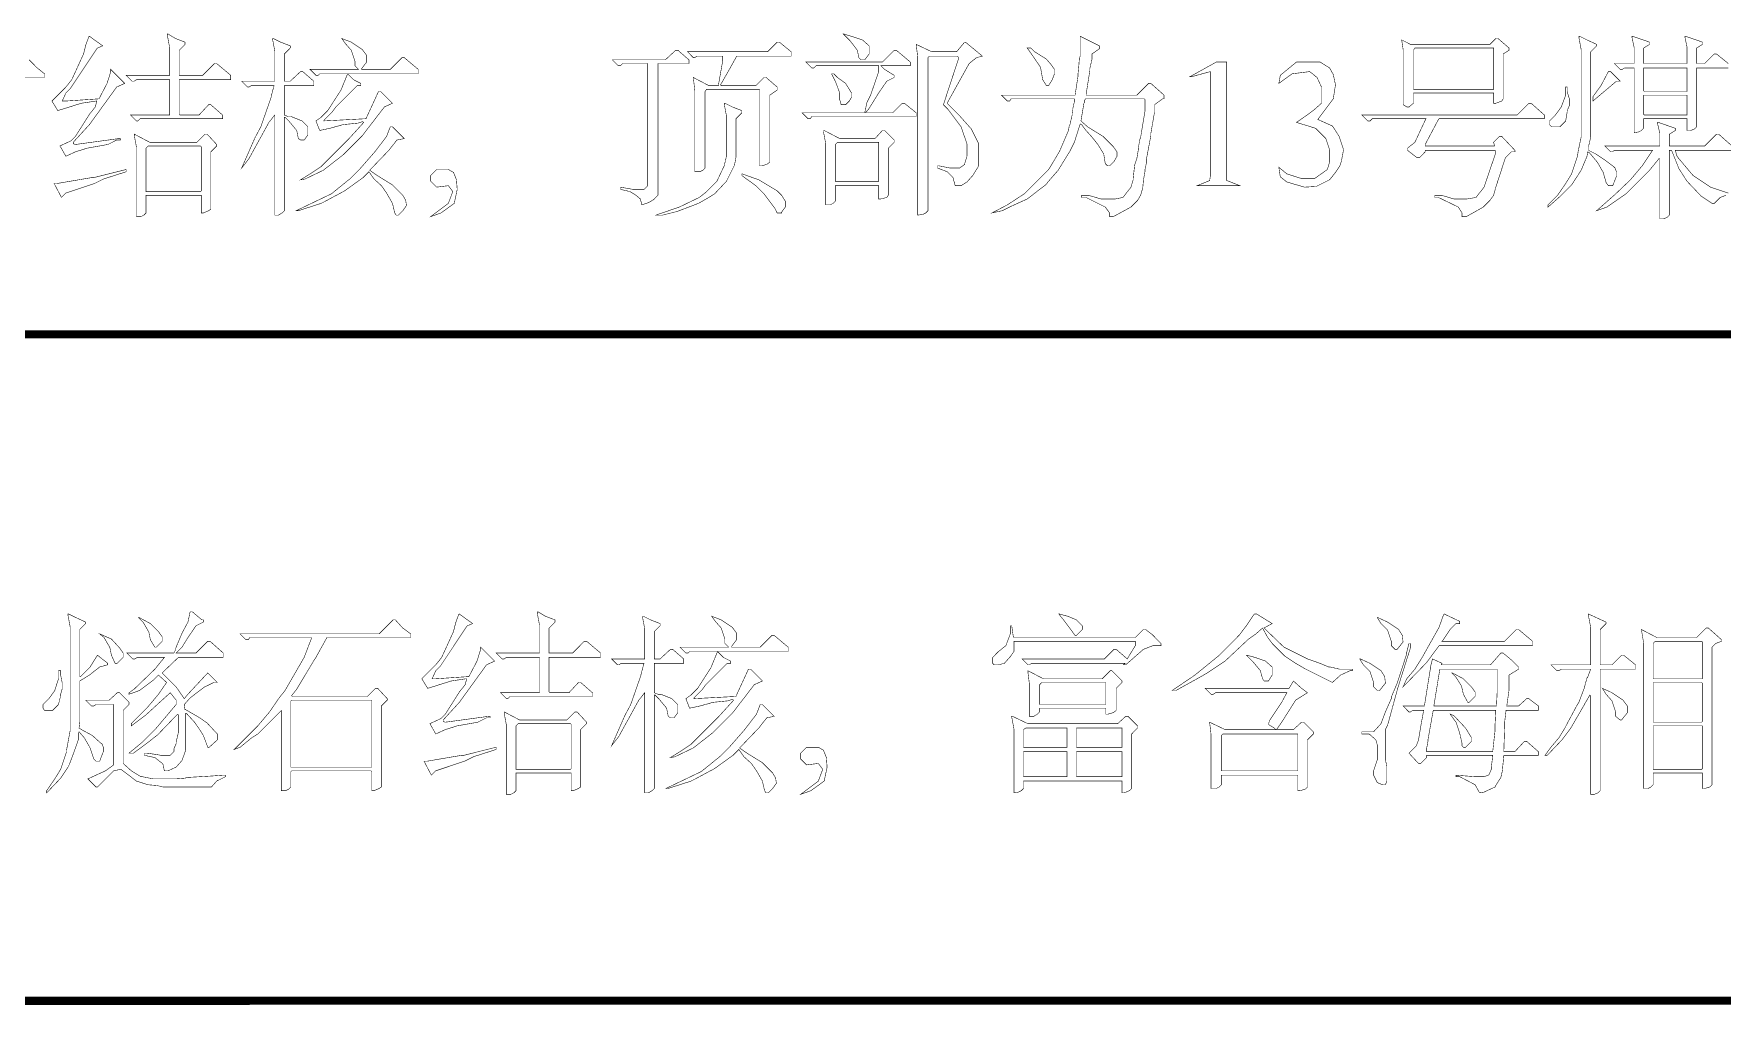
# Model space of a CAD drawing. Extents: x 94 to 452, y -72 to 1042.
# Drawn here: x 283.1 to 314.61, y 164.21 to 182.32 of the extents above; entities that cross this region are included whole.
import ezdxf

# ---------------------------------------------------------------- set-up
doc = ezdxf.new("R2010")
doc.units = 0
doc.header["$MEASUREMENT"] = 0
doc.layers.add('TREE_LAYER', color=7, linetype='Continuous')

msp = doc.modelspace()

# ---------------------------------------------------------------- linework, layer by layer
at = {"layer": 'TREE_LAYER'}
for points, const_width, elevation in [([(284.13875, 182.277569), (284.125025, 182.263843), (284.070123, 182.112863), (284.028946, 181.948157), (283.809338, 181.467765), (283.699534, 181.33051), (283.43875, 181.069726), (283.548554, 180.891294), (283.98777, 181.028549), (284.262279, 181.069726), (284.276005, 181.069726), (284.248554, 180.959922), (284.13875, 180.822667), (283.877966, 180.410902), (283.795613, 180.328549), (283.58973, 180.232471), (283.699534, 180.040314), (283.877966, 180.122667), (284.097574, 180.191294), (284.481887, 180.259922), (284.646593, 180.342275), (284.715221, 180.342275), (284.715221, 180.369726), (284.68777, 180.369726), (283.877966, 180.259922), (283.836789, 180.273647), (283.836789, 180.301098), (284.13875, 180.63051), (284.646593, 181.33051), (284.797574, 181.399137), (284.536789, 181.659922), (284.536789, 181.618745), (284.468162, 181.399137), (284.317181, 181.110902), (283.699534, 181.069726), (283.630907, 181.069726), (283.699534, 181.220706), (283.781887, 181.303059), (284.276005, 182.044235), (284.28973, 182.057961), (284.385809, 182.099137), (284.13875, 182.277569), (284.13875, 182.277569)], 0.01, 69), ([(285.607378, 182.318745), (285.593652, 182.318745), (285.593652, 182.291294), (285.634828, 182.071686), (285.634828, 181.550118), (285.634828, 181.550118), (284.825025, 181.550118), (284.934828, 181.440314), (284.976005, 181.440314), (285.017181, 181.467765), (285.634828, 181.467765), (285.634828, 181.467765), (285.634828, 180.822667), (285.634828, 180.808941), (284.907378, 180.808941), (285.017181, 180.699137), (285.044632, 180.699137), (285.085809, 180.740314), (286.623064, 180.740314), (286.623064, 180.808941), (286.403456, 181.001098), (286.362279, 181.001098), (286.183848, 180.808941), (285.826985, 180.808941), (285.81326, 180.822667), (285.81326, 181.467765), (285.826985, 181.467765), (286.774044, 181.467765), (286.774044, 181.550118), (286.51326, 181.769726), (286.472083, 181.769726), (286.252476, 181.550118), (285.826985, 181.550118), (285.81326, 181.550118), (285.81326, 182.016785), (285.923064, 182.126588), (285.923064, 182.167765), (285.744632, 182.236392), (285.607378, 182.318745), (285.607378, 182.318745)], 0.01, 69), ([(287.570123, 182.236392), (287.556397, 182.236392), (287.556397, 182.222667), (287.597574, 182.003059), (287.597574, 181.440314), (287.597574, 181.440314), (286.979927, 181.440314), (287.08973, 181.33051), (287.117181, 181.33051), (287.158358, 181.357961), (287.583848, 181.357961), (287.583848, 181.357961), (287.528946, 181.152079), (287.528946, 181.138353), (287.336789, 180.589334), (287.226985, 180.383451), (286.979927, 179.820706), (287.117181, 179.999137), (287.48777, 180.671686), (287.597574, 180.808941), (287.597574, 180.795216), (287.597574, 178.942275), (287.666201, 178.942275), (287.734828, 178.983451), (287.776005, 179.024628), (287.776005, 180.767765), (287.78973, 180.767765), (287.858358, 180.699137), (287.995613, 180.534432), (288.009338, 180.506981), (288.036789, 180.369726), (288.077966, 180.342275), (288.146593, 180.342275), (288.215221, 180.438353), (288.215221, 180.589334), (288.105417, 180.699137), (287.899534, 180.78149), (287.844632, 180.78149), (287.776005, 180.808941), (287.776005, 181.357961), (287.78973, 181.357961), (288.325025, 181.357961), (288.325025, 181.440314), (288.119142, 181.618745), (288.077966, 181.618745), (287.885809, 181.440314), (287.78973, 181.440314), (287.776005, 181.440314), (287.776005, 181.948157), (287.885809, 182.057961), (287.885809, 182.099137), (287.707378, 182.167765), (287.570123, 182.236392), (287.570123, 182.236392)], 0.01, 69), ([(288.846593, 182.236392), (288.846593, 182.236392), (288.915221, 182.140314), (289.025025, 182.016785), (289.093652, 181.810902), (289.093652, 181.728549), (289.162279, 181.659922), (289.162279, 181.659922), (288.256397, 181.659922), (288.366201, 181.550118), (288.407378, 181.550118), (288.434828, 181.577569), (288.942672, 181.577569), (288.956397, 181.577569), (288.832868, 181.275608), (288.585809, 180.891294), (288.462279, 180.767765), (288.366201, 180.699137), (288.434828, 180.520706), (288.626985, 180.561883), (288.874044, 180.63051), (289.148554, 180.657961), (289.230907, 180.685412), (289.258358, 180.671686), (288.983848, 180.369726), (288.462279, 179.848157), (288.256397, 179.710902), (288.077966, 179.601098), (288.160319, 179.614824), (288.503456, 179.77953), (288.874044, 180.067765), (289.230907, 180.424628), (289.642672, 180.959922), (289.793652, 181.028549), (289.574044, 181.248157), (289.532868, 181.248157), (289.299534, 180.740314), (288.517181, 180.699137), (288.517181, 180.712863), (288.668162, 180.863843), (288.736789, 180.959922), (289.134828, 181.357961), (289.203456, 181.357961), (289.203456, 181.399137), (289.066201, 181.467765), (288.956397, 181.577569), (288.956397, 181.577569), (290.274044, 181.577569), (290.274044, 181.659922), (290.01326, 181.87953), (289.972083, 181.87953), (289.752476, 181.659922), (289.217181, 181.659922), (289.217181, 181.659922), (289.217181, 181.673647), (289.31326, 181.797177), (289.31326, 181.920706), (289.230907, 182.03051), (289.025025, 182.167765), (288.846593, 182.236392), (288.846593, 182.236392)], 0.01, 69), ([(297.01326, 182.167765), (296.972083, 182.167765), (296.793652, 181.989334), (295.297574, 181.989334), (295.407378, 181.87953), (295.434828, 181.87953), (295.476005, 181.906981), (295.942672, 181.906981), (295.956397, 181.906981), (295.956397, 181.824628), (295.874044, 181.357961), (295.695613, 181.357961), (295.407378, 181.508941), (295.434828, 181.261883), (295.434828, 179.752079), (295.530907, 179.752079), (295.585809, 179.77953), (295.626985, 179.820706), (295.626985, 181.248157), (295.654436, 181.289334), (296.642672, 181.289334), (296.642672, 181.289334), (296.642672, 179.861883), (296.683848, 179.861883), (296.779927, 179.889334), (296.834828, 179.93051), (296.834828, 181.17953), (296.972083, 181.275608), (296.972083, 181.289334), (296.972083, 181.33051), (296.766201, 181.508941), (296.725025, 181.508941), (296.574044, 181.357961), (295.928946, 181.357961), (295.915221, 181.371686), (296.079927, 181.659922), (296.217181, 181.906981), (297.232868, 181.906981), (297.232868, 181.989334), (297.01326, 182.167765), (297.01326, 182.167765)], 0.01, 69), ([(298.221103, 182.318745), (298.207378, 182.318745), (298.330907, 182.195216), (298.468162, 182.016785), (298.495613, 181.87953), (298.536789, 181.838353), (298.605417, 181.838353), (298.68777, 181.948157), (298.68777, 182.099137), (298.56424, 182.208941), (298.358358, 182.277569), (298.303456, 182.291294), (298.221103, 182.318745), (298.221103, 182.318745)], 0.01, 69), ([(300.485809, 182.167765), (300.458358, 182.154039), (300.321103, 181.989334), (299.854436, 181.989334), (299.566201, 182.126588), (299.593652, 181.893255), (299.593652, 178.942275), (299.68973, 178.956), (299.744632, 178.983451), (299.785809, 179.024628), (299.785809, 181.87953), (299.81326, 181.906981), (300.334828, 181.906981), (300.362279, 181.87953), (300.074044, 181.001098), (300.156397, 180.918745), (300.403456, 180.589334), (300.51326, 180.273647), (300.51326, 180.040314), (300.472083, 179.903059), (300.472083, 179.889334), (300.376005, 179.820706), (300.197574, 179.820706), (299.991691, 179.861883), (299.96424, 179.861883), (299.96424, 179.820706), (300.142672, 179.752079), (300.252476, 179.642275), (300.293652, 179.491294), (300.403456, 179.491294), (300.51326, 179.559922), (300.623064, 179.683451), (300.732868, 179.861883), (300.732868, 180.273647), (300.595613, 180.548157), (300.376005, 180.795216), (300.142672, 181.028549), (300.554436, 181.769726), (300.691691, 181.87953), (300.801495, 181.906981), (300.485809, 182.167765), (300.485809, 182.167765)], 0.01, 69), ([(302.626985, 182.277569), (302.626985, 182.277569), (302.626985, 181.893255), (302.61326, 181.893255), (302.599534, 181.714824), (302.585809, 181.577569), (302.585809, 181.536392), (302.530907, 181.17953), (301.158358, 181.17953), (301.268162, 181.069726), (301.309338, 181.069726), (301.336789, 181.110902), (302.517181, 181.110902), (302.517181, 181.097177), (302.517181, 181.097177), (302.517181, 181.056), (302.48973, 180.932471), (302.48973, 180.90502), (302.476005, 180.836392), (302.476005, 180.808941), (302.434828, 180.63051), (302.421103, 180.603059), (302.407378, 180.520706), (302.242672, 180.136392), (302.105417, 179.903059), (302.036789, 179.793255), (301.583848, 179.340314), (301.268162, 179.134432), (300.979927, 178.983451), (301.172083, 179.024628), (301.336789, 179.106981), (301.63875, 179.244235), (301.995613, 179.518745), (302.023064, 179.559922), (302.215221, 179.77953), (302.434828, 180.136392), (302.517181, 180.301098), (302.626985, 180.644235), (302.654436, 180.63051), (302.723064, 180.534432), (302.846593, 180.397177), (302.956397, 180.259922), (303.066201, 180.08149), (303.093652, 179.903059), (303.134828, 179.861883), (303.176005, 179.861883), (303.258358, 179.944235), (303.31326, 180.040314), (303.31326, 180.122667), (303.244632, 180.218745), (303.052476, 180.410902), (302.76424, 180.589334), (302.640711, 180.699137), (302.695613, 181.028549), (302.709338, 181.042275), (302.709338, 181.083451), (302.723064, 181.110902), (303.821103, 181.110902), (303.834828, 181.097177), (303.834828, 180.877569), (303.752476, 180.383451), (303.73875, 180.356), (303.711299, 180.191294), (303.711299, 180.163843), (303.683848, 179.999137), (303.642672, 179.875608), (303.628946, 179.752079), (303.615221, 179.628549), (303.615221, 179.601098), (303.574044, 179.463843), (303.423064, 179.271686), (303.285809, 179.244235), (303.258358, 179.244235), (303.011299, 179.244235), (302.777966, 179.312863), (302.654436, 179.312863), (302.654436, 179.271686), (302.736789, 179.271686), (303.093652, 179.093255), (303.176005, 178.983451), (303.176005, 178.914824), (303.244632, 178.914824), (303.574044, 179.093255), (303.697574, 179.216785), (303.752476, 179.312863), (303.766201, 179.354039), (303.793652, 179.450118), (303.807378, 179.601098), (303.834828, 179.752079), (303.834828, 179.793255), (303.862279, 179.916785), (303.862279, 179.985412), (303.944632, 180.424628), (303.944632, 180.465804), (304.01326, 180.863843), (304.01326, 181.001098), (304.16424, 181.110902), (304.191691, 181.110902), (304.191691, 181.17953), (303.944632, 181.399137), (303.903456, 181.399137), (303.683848, 181.17953), (302.736789, 181.17953), (302.736789, 181.193255), (302.805417, 181.632471), (302.805417, 181.673647), (302.846593, 181.852079), (302.846593, 181.948157), (302.983848, 182.044235), (302.983848, 182.057961), (302.983848, 182.099137), (302.626985, 182.277569), (302.626985, 182.277569)], 0.01, 69), ([(310.423064, 182.236392), (310.381887, 182.236392), (310.272083, 182.126588), (308.78973, 182.126588), (308.625025, 182.208941), (308.652476, 182.03051), (308.652476, 181.001098), (308.721103, 180.959922), (308.762279, 180.959922), (308.844632, 181.028549), (308.844632, 181.206981), (308.844632, 181.220706), (310.340711, 181.220706), (310.340711, 181.206981), (310.340711, 181.028549), (310.381887, 181.028549), (310.491691, 181.069726), (310.519142, 181.110902), (310.519142, 181.948157), (310.628946, 182.016785), (310.628946, 182.057961), (310.423064, 182.236392), (310.423064, 182.236392)], 0.01, 69), ([(311.946593, 182.277569), (311.932868, 182.277569), (311.932868, 182.250118), (311.974044, 182.03051), (311.974044, 180.397177), (311.919142, 180.136392), (311.905417, 180.040314), (311.795613, 179.710902), (311.685809, 179.532471), (311.534828, 179.312863), (311.356397, 179.134432), (311.356397, 179.093255), (311.58973, 179.299137), (311.795613, 179.50502), (311.974044, 179.77953), (312.083848, 180.040314), (312.097574, 180.122667), (312.125025, 180.108941), (312.276005, 179.93051), (312.385809, 179.738353), (312.440711, 179.546196), (312.481887, 179.491294), (312.56424, 179.491294), (312.632868, 179.669726), (312.632868, 179.752079), (312.605417, 179.820706), (312.577966, 179.848157), (312.41326, 179.971686), (312.248554, 180.08149), (312.111299, 180.150118), (312.111299, 180.218745), (312.152476, 180.397177), (312.152476, 181.989334), (312.262279, 182.099137), (312.262279, 182.126588), (312.083848, 182.208941), (311.946593, 182.277569), (311.946593, 182.277569)], 0.01, 69), ([(312.934828, 182.277569), (312.921103, 182.277569), (312.921103, 182.263843), (312.962279, 182.071686), (312.962279, 181.769726), (312.962279, 181.769726), (312.591691, 181.769726), (312.701495, 181.659922), (312.742672, 181.659922), (312.783848, 181.687373), (312.962279, 181.687373), (312.962279, 181.687373), (312.962279, 180.47953), (313.044632, 180.493255), (313.099534, 180.520706), (313.140711, 180.561883), (313.140711, 180.740314), (313.154436, 180.740314), (313.950515, 180.740314), (313.950515, 180.740314), (313.950515, 180.520706), (314.019142, 180.520706), (314.08777, 180.548157), (314.128946, 180.589334), (314.128946, 181.687373), (314.142672, 181.687373), (314.719142, 181.687373)], 0.01, 69), ([(314.719142, 181.769726), (314.499534, 181.948157), (314.458358, 181.948157), (314.279927, 181.769726), (314.142672, 181.769726), (314.128946, 181.769726), (314.128946, 182.057961), (314.23875, 182.126588), (314.23875, 182.167765), (313.923064, 182.277569), (313.909338, 182.277569), (313.909338, 182.263843), (313.950515, 182.071686), (313.950515, 181.769726), (313.950515, 181.769726), (313.154436, 181.769726), (313.140711, 181.769726), (313.140711, 182.057961), (313.250515, 182.126588), (313.250515, 182.167765), (312.934828, 182.277569), (312.934828, 182.277569)], 0.01, 69), ([(281.874044, 181.508941), (283.301495, 181.508941), (283.301495, 181.577569), (283.16424, 181.687373), (283.01326, 181.838353)], 0.01, 69), ([(295.119142, 182.016785), (295.077966, 182.016785), (294.885809, 181.838353), (293.897574, 181.838353), (294.007378, 181.728549), (294.048554, 181.728549), (294.08973, 181.769726), (294.556397, 181.769726), (294.556397, 181.756), (294.556397, 179.491294), (294.48777, 179.422667), (294.281887, 179.422667), (294.048554, 179.463843), (294.048554, 179.422667), (294.226985, 179.38149), (294.336789, 179.312863), (294.419142, 179.244235), (294.446593, 179.134432), (294.570123, 179.175608), (294.666201, 179.23051), (294.748554, 179.312863), (294.748554, 181.756), (294.748554, 181.769726), (295.325025, 181.769726), (295.325025, 181.838353), (295.119142, 182.016785), (295.119142, 182.016785)], 0.01, 69), ([(299.195613, 182.016785), (299.154436, 182.016785), (298.934828, 181.797177), (297.507378, 181.797177), (297.617181, 181.687373), (297.658358, 181.687373), (297.699534, 181.728549), (298.866201, 181.728549), (298.866201, 181.728549), (298.866201, 181.618745), (298.715221, 181.17953), (298.646593, 181.042275), (298.605417, 180.850118), (297.43875, 180.850118), (297.548554, 180.740314), (297.58973, 180.740314), (297.617181, 180.78149), (299.566201, 180.78149), (299.566201, 180.850118), (299.346593, 181.028549), (299.305417, 181.028549), (299.126985, 180.850118), (298.619142, 180.850118), (298.619142, 180.850118), (298.68777, 180.932471), (298.866201, 181.220706), (299.017181, 181.440314), (299.154436, 181.508941), (299.154436, 181.550118), (298.976005, 181.659922), (298.907378, 181.728549), (298.907378, 181.728549), (299.456397, 181.728549), (299.456397, 181.797177), (299.195613, 182.016785), (299.195613, 182.016785)], 0.01, 69), ([(301.707378, 182.057961), (301.63875, 182.057961), (301.734828, 181.920706), (301.885809, 181.701098), (301.926985, 181.467765), (301.995613, 181.357961), (302.036789, 181.357961), (302.105417, 181.467765), (302.146593, 181.577569), (302.146593, 181.659922), (302.077966, 181.756), (301.995613, 181.852079), (301.776005, 181.989334), (301.707378, 182.057961), (301.707378, 182.057961)], 0.01, 69), ([(305.358358, 181.797177), (305.166201, 181.797177), (304.672083, 181.522667), (304.699534, 181.522667), (305.056397, 181.618745), (305.056397, 181.371686), (305.056397, 179.683451), (305.042672, 179.587373), (304.809338, 179.491294), (305.605417, 179.491294), (305.399534, 179.573647), (305.358358, 179.587373), (305.358358, 179.669726), (305.358358, 181.797177), (305.358358, 181.797177)], 0.01, 69), ([(307.101495, 181.797177), (306.662279, 181.797177), (306.360319, 181.550118), (306.332868, 181.399137), (306.579927, 181.577569), (306.909338, 181.618745), (307.046593, 181.508941), (307.128946, 181.33051), (307.128946, 181.028549), (307.005417, 180.918745), (306.840711, 180.795216), (306.662279, 180.671686), (307.019142, 180.561883), (307.211299, 180.369726), (307.279927, 180.163843), (307.279927, 179.93051), (307.23875, 179.793255), (307.005417, 179.628549), (306.744632, 179.628549), (306.483848, 179.710902), (306.332868, 179.834432), (306.360319, 179.656), (306.483848, 179.559922), (306.81326, 179.463843), (307.032868, 179.477569), (307.279927, 179.601098), (307.38973, 179.738353), (307.472083, 179.861883), (307.499534, 179.944235), (307.540711, 180.163843), (307.458358, 180.410902), (307.334828, 180.603059), (307.060319, 180.726588), (307.348554, 181.110902), (307.38973, 181.371686), (307.348554, 181.563843), (307.279927, 181.687373), (307.101495, 181.797177), (307.101495, 181.797177)], 0.01, 69), ([(308.872083, 182.057961), (308.872083, 182.057961), (310.340711, 182.057961), (310.340711, 182.057961), (310.340711, 181.289334), (310.340711, 181.289334), (308.844632, 181.289334), (308.844632, 181.289334), (308.844632, 182.016785), (308.872083, 182.057961), (308.872083, 182.057961)], 0.01, 69), ([(298.028946, 181.577569), (297.98777, 181.577569), (298.056397, 181.440314), (298.13875, 181.220706), (298.13875, 181.097177), (298.166201, 181.001098), (298.166201, 181.001098), (298.248554, 181.001098), (298.317181, 181.069726), (298.358358, 181.138353), (298.358358, 181.220706), (298.317181, 181.289334), (298.248554, 181.399137), (298.097574, 181.508941), (298.028946, 181.577569), (298.028946, 181.577569)], 0.01, 69), ([(312.523064, 181.618745), (312.481887, 181.618745), (312.344632, 181.357961), (312.193652, 181.152079), (312.193652, 181.069726), (312.632868, 181.440314), (312.701495, 181.440314), (312.523064, 181.618745), (312.523064, 181.618745)], 0.01, 69), ([(313.140711, 181.687373), (313.154436, 181.687373), (313.950515, 181.687373), (313.950515, 181.687373), (313.950515, 181.261883), (313.950515, 181.248157), (313.154436, 181.248157), (313.140711, 181.261883), (313.140711, 181.687373), (313.140711, 181.687373)], 0.01, 69), ([(311.71326, 181.33051), (311.685809, 181.33051), (311.685809, 181.17953), (311.603456, 180.959922), (311.493652, 180.808941), (311.383848, 180.699137), (311.383848, 180.63051), (311.425025, 180.589334), (311.576005, 180.589334), (311.685809, 180.699137), (311.71326, 180.863843), (311.71326, 180.891294), (311.754436, 180.987373), (311.754436, 181.110902), (311.71326, 181.248157), (311.71326, 181.33051), (311.71326, 181.33051)], 0.01, 69), ([(313.140711, 181.17953), (313.154436, 181.17953), (313.950515, 181.17953), (313.950515, 181.17953), (313.950515, 180.822667), (313.950515, 180.808941), (313.154436, 180.808941), (313.140711, 180.822667), (313.140711, 181.17953), (313.140711, 181.17953)], 0.01, 69), ([(295.997574, 181.028549), (295.983848, 181.028549), (295.983848, 181.014824), (296.025025, 180.795216), (296.025025, 180.040314), (295.983848, 179.861883), (295.846593, 179.573647), (295.640711, 179.367765), (295.517181, 179.271686), (295.146593, 179.093255), (294.707378, 178.942275), (294.830907, 178.942275), (295.105417, 179.010902), (295.503456, 179.161883), (295.695613, 179.271686), (295.805417, 179.340314), (296.025025, 179.573647), (296.176005, 179.875608), (296.203456, 180.026588), (296.203456, 180.740314), (296.31326, 180.850118), (296.31326, 180.891294), (296.134828, 180.959922), (295.997574, 181.028549), (295.997574, 181.028549)], 0.01, 69), ([(311.040711, 181.028549), (310.999534, 181.028549), (310.779927, 180.808941), (307.883848, 180.808941), (307.993652, 180.699137), (308.034828, 180.699137), (308.076005, 180.740314), (309.077966, 180.740314), (309.077966, 180.740314), (309.06424, 180.712863), (308.872083, 180.301098), (308.734828, 180.191294), (308.734828, 180.150118), (308.91326, 180.012863), (308.954436, 180.012863), (309.06424, 180.122667), (309.06424, 180.150118), (310.368162, 180.150118), (310.381887, 180.108941), (310.162279, 179.463843), (310.011299, 179.271686), (309.846593, 179.244235), (309.599534, 179.244235), (309.366201, 179.312863), (309.242672, 179.312863), (309.242672, 179.271686), (309.311299, 179.271686), (309.681887, 179.093255), (309.750515, 178.983451), (309.750515, 178.914824), (309.832868, 178.914824), (310.148554, 179.093255), (310.272083, 179.216785), (310.340711, 179.312863), (310.381887, 179.463843), (310.560319, 180.012863), (310.670123, 180.122667), (310.73875, 180.122667), (310.73875, 180.150118), (310.491691, 180.410902), (310.450515, 180.410902), (310.340711, 180.301098), (310.354436, 180.246196), (310.354436, 180.232471), (309.06424, 180.232471), (309.06424, 180.259922), (309.311299, 180.726588), (309.325025, 180.740314), (311.28777, 180.740314), (311.28777, 180.808941), (311.040711, 181.028549), (311.040711, 181.028549)], 0.01, 69), ([(289.793652, 180.589334), (289.752476, 180.589334), (289.683848, 180.410902), (289.46424, 180.122667), (289.176005, 179.793255), (289.011299, 179.628549), (288.654436, 179.340314), (287.995613, 179.024628), (288.036789, 179.024628), (288.462279, 179.161883), (288.517181, 179.189334), (288.901495, 179.395216), (289.244632, 179.642275), (289.354436, 179.752079), (289.450515, 179.614824), (289.58777, 179.491294), (289.683848, 179.354039), (289.793652, 179.161883), (289.834828, 178.983451), (289.862279, 178.942275), (289.903456, 178.942275), (289.985809, 179.024628), (290.054436, 179.120706), (290.040711, 179.216785), (289.985809, 179.312863), (289.793652, 179.50502), (289.505417, 179.683451), (289.368162, 179.77953), (289.725025, 180.150118), (289.876005, 180.342275), (290.01326, 180.369726), (289.793652, 180.589334), (289.793652, 180.589334)], 0.01, 69), ([(313.415221, 180.671686), (313.401495, 180.671686), (313.401495, 180.644235), (313.442672, 180.465804), (313.442672, 180.232471), (313.428946, 180.232471), (312.41326, 180.232471), (312.523064, 180.122667), (312.56424, 180.122667), (312.591691, 180.150118), (313.291691, 180.150118), (313.305417, 180.150118), (313.11326, 179.861883), (312.893652, 179.601098), (312.605417, 179.326588), (312.262279, 179.024628), (312.454436, 179.093255), (312.811299, 179.340314), (313.250515, 179.77953), (313.428946, 179.999137), (313.442672, 179.999137), (313.442672, 178.873647), (313.511299, 178.873647), (313.579927, 178.901098), (313.621103, 178.942275), (313.621103, 180.150118), (313.621103, 180.150118), (313.648554, 180.150118), (313.662279, 180.150118), (313.799534, 179.806981), (313.950515, 179.573647), (314.211299, 179.299137), (314.417181, 179.161883), (314.458358, 179.161883), (314.568162, 179.271686), (314.677966, 179.312863)], 0.01, 69), ([(314.78777, 180.232471), (314.540711, 180.452079), (314.499534, 180.452079), (314.279927, 180.232471), (313.621103, 180.232471), (313.621103, 180.232471), (313.621103, 180.452079), (313.730907, 180.520706), (313.730907, 180.561883), (313.415221, 180.671686), (313.415221, 180.671686)], 0.01, 69), ([(284.976005, 180.452079), (284.976005, 180.452079), (284.976005, 180.424628), (285.017181, 180.20502), (285.017181, 178.914824), (285.099534, 178.914824), (285.154436, 178.942275), (285.195613, 178.983451), (285.195613, 179.312863), (285.195613, 179.312863), (286.211299, 179.312863), (286.225025, 179.312863), (286.225025, 178.983451), (286.266201, 178.983451), (286.362279, 179.024628), (286.403456, 179.052079), (286.403456, 180.122667), (286.51326, 180.232471), (286.51326, 180.259922), (286.334828, 180.452079), (286.293652, 180.452079), (286.142672, 180.301098), (285.26424, 180.301098), (284.976005, 180.452079), (284.976005, 180.452079)], 0.01, 69), ([(285.223064, 180.218745), (285.236789, 180.232471), (286.211299, 180.232471), (286.225025, 180.218745), (286.225025, 179.395216), (286.211299, 179.38149), (285.195613, 179.38149), (285.195613, 179.395216), (285.195613, 180.191294), (285.223064, 180.218745), (285.223064, 180.218745)], 0.01, 69), ([(297.850515, 180.520706), (297.836789, 180.520706), (297.836789, 180.493255), (297.877966, 180.273647), (297.877966, 179.134432), (297.960319, 179.134432), (298.015221, 179.161883), (298.056397, 179.203059), (298.056397, 179.491294), (298.070123, 179.491294), (298.866201, 179.491294), (298.866201, 179.491294), (298.866201, 179.244235), (298.907378, 179.244235), (299.017181, 179.271686), (299.044632, 179.312863), (299.044632, 180.191294), (299.154436, 180.301098), (299.154436, 180.342275), (298.976005, 180.520706), (298.934828, 180.520706), (298.797574, 180.369726), (298.13875, 180.369726), (297.850515, 180.520706), (297.850515, 180.520706)], 0.01, 69), ([(298.097574, 180.301098), (298.097574, 180.301098), (298.866201, 180.301098), (298.866201, 180.301098), (298.866201, 179.573647), (298.866201, 179.573647), (298.070123, 179.573647), (298.056397, 179.573647), (298.056397, 180.259922), (298.097574, 180.301098), (298.097574, 180.301098)], 0.01, 69), ([(314.719142, 179.354039), (314.38973, 179.463843), (314.060319, 179.683451), (313.772083, 180.026588), (313.758358, 180.054039), (313.730907, 180.150118), (313.730907, 180.150118), (314.78777, 180.150118)], 0.01, 69), ([(284.825025, 179.793255), (284.221103, 179.642275), (284.179927, 179.642275), (283.534828, 179.532471), (283.479927, 179.532471), (283.617181, 179.271686), (283.699534, 179.354039), (284.234828, 179.532471), (284.399534, 179.614824), (284.825025, 179.752079), (284.825025, 179.752079), (284.825025, 179.793255), (284.825025, 179.793255)], 0.01, 69), ([(290.836789, 179.793255), (290.617181, 179.793255), (290.507378, 179.683451), (290.507378, 179.573647), (290.617181, 179.463843), (290.836789, 179.491294), (290.919142, 179.38149), (290.836789, 179.161883), (290.507378, 178.914824), (290.699534, 178.983451), (290.946593, 179.161883), (291.001495, 179.422667), (290.98777, 179.601098), (290.932868, 179.738353), (290.836789, 179.793255), (290.836789, 179.793255)], 0.01, 69), ([(296.326985, 179.710902), (296.31326, 179.710902), (296.31326, 179.683451), (296.326985, 179.669726), (296.574044, 179.491294), (296.725025, 179.340314), (296.930907, 179.065804), (296.972083, 178.983451), (297.054436, 178.983451), (297.054436, 178.997177), (297.123064, 179.093255), (297.123064, 179.203059), (297.054436, 179.312863), (296.972083, 179.395216), (296.628946, 179.601098), (296.395613, 179.683451), (296.326985, 179.710902), (296.326985, 179.710902)], 0.01, 69), ([(221.22612, 176.721492), (399.22612, 176.721492)], 0.15, 178), ([(283.7529, 171.504876), (283.739174, 171.504876), (283.739174, 171.477425), (283.780351, 171.257817), (283.780351, 169.336249), (283.711723, 168.965661), (283.711723, 168.93821), (283.601919, 168.608798), (283.492116, 168.430367), (283.341135, 168.210759), (283.341135, 168.169582), (283.601919, 168.444092), (283.739174, 168.649974), (283.766625, 168.704876), (283.848978, 168.924484), (283.862704, 168.965661), (283.931331, 169.157817), (283.931331, 169.281347), (283.945057, 169.308798), (284.041135, 169.198994), (284.137214, 169.034288), (284.150939, 169.006837), (284.219567, 168.800955), (284.260743, 168.759778), (284.32937, 168.759778), (284.397998, 168.93821), (284.397998, 169.020563), (284.370547, 169.08919), (284.343096, 169.102916), (284.192116, 169.24017), (284.013684, 169.336249), (283.945057, 169.377425), (283.958782, 169.487229), (283.958782, 169.487229), (283.958782, 170.255857), (284.137214, 170.365661), (284.32937, 170.516641), (284.480351, 170.557817), (284.480351, 170.585268), (284.288194, 170.736249), (284.150939, 170.516641), (283.972508, 170.33821), (283.958782, 170.33821), (283.958782, 171.216641), (284.068586, 171.326445), (284.068586, 171.353896), (283.890155, 171.436249), (283.7529, 171.504876), (283.7529, 171.504876)], 0.01, 70), ([(286.058782, 171.546053), (286.017606, 171.546053), (285.976429, 171.353896), (285.866625, 171.148014), (285.756821, 170.887229), (285.743096, 170.832327), (285.715645, 170.777425), (284.837214, 170.777425), (284.947018, 170.667621), (284.988194, 170.667621), (285.02937, 170.695072), (285.523488, 170.695072), (285.537214, 170.695072), (285.358782, 170.475465), (284.974469, 170.104876), (284.87839, 170.036249), (284.87839, 170.008798), (284.87839, 170.008798), (285.070547, 170.077425), (285.345057, 170.283308), (285.42741, 170.365661), (285.57839, 170.228406), (285.42741, 170.008798), (285.207802, 169.748014), (284.919567, 169.459778), (284.919567, 169.418602), (285.194076, 169.624484), (285.509763, 169.912719), (285.647018, 170.036249), (285.756821, 169.898994), (285.756821, 169.898994), (285.756821, 169.816641), (285.386233, 169.377425), (285.111723, 169.102916), (284.87839, 168.910759), (284.947018, 168.910759), (284.960743, 168.910759), (285.221527, 169.102916), (285.413684, 169.253896), (285.784272, 169.63821), (285.797998, 169.624484), (285.797998, 169.295072), (285.756821, 169.116641), (285.756821, 169.08919), (285.715645, 168.993112), (285.715645, 168.93821), (285.647018, 168.869582), (285.468586, 168.869582), (285.468586, 168.869582), (285.399959, 168.883308), (285.207802, 168.910759), (285.166625, 168.910759), (285.166625, 168.869582), (285.358782, 168.828406), (285.482312, 168.732327), (285.509763, 168.704876), (285.537214, 168.581347), (285.605841, 168.581347), (285.756821, 168.649974), (285.866625, 168.773504), (285.935253, 168.965661), (285.935253, 169.651935), (285.948978, 169.651935), (286.099959, 169.487229), (286.196037, 169.349974), (286.264665, 169.24017), (286.347018, 169.020563), (286.374469, 169.020563), (286.525449, 169.157817), (286.525449, 169.267621), (286.333292, 169.473504), (286.196037, 169.569582), (286.031331, 169.665661), (285.935253, 169.720563), (285.921527, 169.720563), (285.907802, 169.816641), (285.907802, 169.816641), (286.017606, 169.94017), (286.305841, 170.159778), (286.319567, 170.159778), (286.456821, 170.228406), (286.525449, 170.228406), (286.347018, 170.406837), (285.976429, 170.008798), (285.907802, 169.926445), (285.756821, 170.146053), (285.496037, 170.406837), (285.797998, 170.695072), (286.635253, 170.695072), (286.635253, 170.777425), (286.388194, 170.997033), (286.347018, 170.997033), (286.12741, 170.777425), (285.770547, 170.777425), (285.756821, 170.777425), (285.866625, 170.887229), (285.976429, 171.065661), (286.12741, 171.285268), (286.264665, 171.353896), (286.264665, 171.395072), (286.237214, 171.395072), (286.058782, 171.546053), (286.058782, 171.546053)], 0.01, 70), ([(285.070547, 171.436249), (285.056821, 171.436249), (285.139174, 171.353896), (285.235253, 171.18919), (285.248978, 171.161739), (285.276429, 171.024484), (285.358782, 170.887229), (285.386233, 170.887229), (285.496037, 170.997033), (285.496037, 171.065661), (285.496037, 171.079386), (285.42741, 171.175465), (285.276429, 171.326445), (285.070547, 171.436249), (285.070547, 171.436249)], 0.01, 70), ([(289.847018, 171.395072), (289.805841, 171.395072), (289.545057, 171.134288), (286.950939, 171.134288), (287.060743, 171.024484), (287.101919, 171.024484), (287.12937, 171.065661), (288.282312, 171.065661), (288.282312, 171.051935), (288.145057, 170.695072), (287.788194, 170.077425), (287.67839, 169.94017), (287.499959, 169.679386), (287.280351, 169.418602), (286.841135, 168.979386), (286.950939, 169.020563), (287.170547, 169.198994), (287.280351, 169.267621), (287.719567, 169.706837), (287.719567, 169.706837), (287.719567, 168.210759), (287.801919, 168.210759), (287.856821, 168.23821), (287.897998, 168.279386), (287.897998, 168.567621), (287.911723, 168.581347), (289.394076, 168.581347), (289.407802, 168.567621), (289.407802, 168.210759), (289.448978, 168.210759), (289.545057, 168.251935), (289.586233, 168.279386), (289.586233, 169.78919), (289.696037, 169.898994), (289.696037, 169.926445), (289.517606, 170.118602), (289.476429, 170.118602), (289.325449, 169.967621), (287.925449, 169.967621), (287.911723, 169.981347), (288.007802, 170.104876), (288.337214, 170.653896), (288.364665, 170.695072), (288.570547, 171.065661), (290.135253, 171.065661), (290.135253, 171.134288), (289.984272, 171.244092), (289.847018, 171.395072), (289.847018, 171.395072)], 0.01, 70), ([(291.041135, 171.504876), (291.02741, 171.491151), (290.972508, 171.34017), (290.931331, 171.175465), (290.711723, 170.695072), (290.601919, 170.557817), (290.341135, 170.297033), (290.450939, 170.118602), (290.890155, 170.255857), (291.164665, 170.297033), (291.17839, 170.297033), (291.150939, 170.187229), (291.041135, 170.049974), (290.780351, 169.63821), (290.697998, 169.555857), (290.492116, 169.459778), (290.601919, 169.267621), (290.780351, 169.349974), (290.999959, 169.418602), (291.384272, 169.487229), (291.548978, 169.569582), (291.617606, 169.569582), (291.617606, 169.597033), (291.590155, 169.597033), (290.780351, 169.487229), (290.739174, 169.500955), (290.739174, 169.528406), (291.041135, 169.857817), (291.548978, 170.557817), (291.699959, 170.626445), (291.439174, 170.887229), (291.439174, 170.846053), (291.370547, 170.626445), (291.219567, 170.33821), (290.601919, 170.297033), (290.533292, 170.297033), (290.601919, 170.448014), (290.684272, 170.530367), (291.17839, 171.271543), (291.192116, 171.285268), (291.288194, 171.326445), (291.041135, 171.504876), (291.041135, 171.504876)], 0.01, 70), ([(292.509763, 171.546053), (292.496037, 171.546053), (292.496037, 171.518602), (292.537214, 171.298994), (292.537214, 170.777425), (292.537214, 170.777425), (291.72741, 170.777425), (291.837214, 170.667621), (291.87839, 170.667621), (291.919567, 170.695072), (292.537214, 170.695072), (292.537214, 170.695072), (292.537214, 170.049974), (292.537214, 170.036249), (291.809763, 170.036249), (291.919567, 169.926445), (291.947018, 169.926445), (291.988194, 169.967621), (293.525449, 169.967621), (293.525449, 170.036249), (293.305841, 170.228406), (293.264665, 170.228406), (293.086233, 170.036249), (292.72937, 170.036249), (292.715645, 170.049974), (292.715645, 170.695072), (292.72937, 170.695072), (293.676429, 170.695072), (293.676429, 170.777425), (293.415645, 170.997033), (293.374469, 170.997033), (293.154861, 170.777425), (292.72937, 170.777425), (292.715645, 170.777425), (292.715645, 171.244092), (292.825449, 171.353896), (292.825449, 171.395072), (292.647018, 171.4637), (292.509763, 171.546053), (292.509763, 171.546053)], 0.01, 70), ([(294.472508, 171.4637), (294.458782, 171.4637), (294.458782, 171.449974), (294.499959, 171.230367), (294.499959, 170.667621), (294.499959, 170.667621), (293.882312, 170.667621), (293.992116, 170.557817), (294.019567, 170.557817), (294.060743, 170.585268), (294.486233, 170.585268), (294.486233, 170.585268), (294.431331, 170.379386), (294.431331, 170.365661), (294.239174, 169.816641), (294.12937, 169.610759), (293.882312, 169.048014), (294.019567, 169.226445), (294.390155, 169.898994), (294.499959, 170.036249), (294.499959, 170.022523), (294.499959, 168.169582), (294.568586, 168.169582), (294.637214, 168.210759), (294.67839, 168.251935), (294.67839, 169.995072), (294.692116, 169.995072), (294.760743, 169.926445), (294.897998, 169.761739), (294.911723, 169.734288), (294.939174, 169.597033), (294.980351, 169.569582), (295.048978, 169.569582), (295.117606, 169.665661), (295.117606, 169.816641), (295.007802, 169.926445), (294.801919, 170.008798), (294.747018, 170.008798), (294.67839, 170.036249), (294.67839, 170.585268), (294.692116, 170.585268), (295.22741, 170.585268), (295.22741, 170.667621), (295.021527, 170.846053), (294.980351, 170.846053), (294.788194, 170.667621), (294.692116, 170.667621), (294.67839, 170.667621), (294.67839, 171.175465), (294.788194, 171.285268), (294.788194, 171.326445), (294.609763, 171.395072), (294.472508, 171.4637), (294.472508, 171.4637)], 0.01, 70), ([(295.748978, 171.4637), (295.748978, 171.4637), (295.817606, 171.367621), (295.92741, 171.244092), (295.996037, 171.03821), (295.996037, 170.955857), (296.064665, 170.887229), (296.064665, 170.887229), (295.158782, 170.887229), (295.268586, 170.777425), (295.309763, 170.777425), (295.337214, 170.804876), (295.845057, 170.804876), (295.858782, 170.804876), (295.735253, 170.502916), (295.488194, 170.118602), (295.364665, 169.995072), (295.268586, 169.926445), (295.337214, 169.748014), (295.52937, 169.78919), (295.776429, 169.857817), (296.050939, 169.885268), (296.133292, 169.912719), (296.160743, 169.898994), (295.886233, 169.597033), (295.364665, 169.075465), (295.158782, 168.93821), (294.980351, 168.828406), (295.062704, 168.842131), (295.405841, 169.006837), (295.776429, 169.295072), (296.133292, 169.651935), (296.545057, 170.187229), (296.696037, 170.255857), (296.476429, 170.475465), (296.435253, 170.475465), (296.201919, 169.967621), (295.419567, 169.926445), (295.419567, 169.94017), (295.570547, 170.091151), (295.639174, 170.187229), (296.037214, 170.585268), (296.105841, 170.585268), (296.105841, 170.626445), (295.968586, 170.695072), (295.858782, 170.804876), (295.858782, 170.804876), (297.176429, 170.804876), (297.176429, 170.887229), (296.915645, 171.106837), (296.874469, 171.106837), (296.654861, 170.887229), (296.119567, 170.887229), (296.119567, 170.887229), (296.119567, 170.900955), (296.215645, 171.024484), (296.215645, 171.148014), (296.133292, 171.257817), (295.92741, 171.395072), (295.748978, 171.4637), (295.748978, 171.4637)], 0.01, 70), ([(302.241135, 171.504876), (302.22741, 171.504876), (302.337214, 171.367621), (302.52937, 171.106837), (302.556821, 171.106837), (302.666625, 171.216641), (302.666625, 171.285268), (302.556821, 171.395072), (302.392116, 171.4637), (302.337214, 171.477425), (302.241135, 171.504876), (302.241135, 171.504876)], 0.01, 70), ([(305.919567, 171.504876), (305.87839, 171.504876), (305.864665, 171.491151), (305.72741, 171.285268), (305.590155, 171.106837), (305.205841, 170.722523), (304.766625, 170.365661), (304.341135, 170.077425), (304.409763, 170.077425), (304.807802, 170.297033), (304.999959, 170.406837), (305.32937, 170.626445), (305.768586, 171.03821), (305.809763, 171.065661), (305.905841, 171.134288), (306.02937, 171.244092), (306.125449, 171.065661), (306.207802, 170.955857), (306.441135, 170.722523), (306.647018, 170.585268), (306.811723, 170.48919), (307.333292, 170.228406), (307.484272, 170.365661), (307.662704, 170.448014), (307.70388, 170.448014), (307.70388, 170.475465), (307.470547, 170.475465), (307.292116, 170.516641), (307.264665, 170.516641), (307.099959, 170.585268), (306.866625, 170.667621), (306.42741, 170.887229), (306.056821, 171.244092), (306.207802, 171.326445), (305.919567, 171.504876), (305.919567, 171.504876)], 0.01, 70), ([(308.184272, 171.436249), (308.170547, 171.436249), (308.239174, 171.326445), (308.362704, 171.202916), (308.431331, 170.997033), (308.431331, 170.91468), (308.499959, 170.846053), (308.541135, 170.846053), (308.650939, 170.983308), (308.637214, 171.106837), (308.568586, 171.216641), (308.362704, 171.353896), (308.184272, 171.436249), (308.184272, 171.436249)], 0.01, 70), ([(309.419567, 171.504876), (309.405841, 171.491151), (309.323488, 171.257817), (309.007802, 170.695072), (308.870547, 170.475465), (308.719567, 170.297033), (308.650939, 170.146053), (309.090155, 170.598994), (309.323488, 170.91468), (311.066625, 170.91468), (311.066625, 170.997033), (310.805841, 171.216641), (310.764665, 171.216641), (310.545057, 170.997033), (309.392116, 170.997033), (309.37839, 170.997033), (309.392116, 171.010759), (309.52937, 171.216641), (309.639174, 171.326445), (309.707802, 171.326445), (309.707802, 171.367621), (309.419567, 171.504876), (309.419567, 171.504876)], 0.01, 70), ([(312.109763, 171.504876), (312.109763, 171.504876), (312.109763, 171.477425), (312.150939, 171.257817), (312.150939, 170.557817), (312.137214, 170.557817), (311.409763, 170.557817), (311.519567, 170.448014), (311.560743, 170.448014), (311.601919, 170.475465), (312.137214, 170.475465), (312.150939, 170.475465), (312.096037, 170.324484), (312.082312, 170.310759), (312.041135, 170.159778), (312.041135, 170.146053), (311.931331, 169.857817), (311.90388, 169.816641), (311.697998, 169.432327), (311.670547, 169.377425), (311.560743, 169.198994), (311.409763, 169.020563), (311.299959, 168.869582), (311.341135, 168.869582), (311.615645, 169.157817), (311.780351, 169.377425), (312.02741, 169.802916), (312.041135, 169.830367), (312.137214, 169.995072), (312.150939, 169.981347), (312.150939, 168.142131), (312.219567, 168.142131), (312.288194, 168.169582), (312.32937, 168.210759), (312.32937, 170.475465), (312.32937, 170.475465), (312.988194, 170.475465), (312.988194, 170.557817), (312.768586, 170.736249), (312.72741, 170.736249), (312.548978, 170.557817), (312.32937, 170.557817), (312.32937, 170.557817), (312.32937, 171.216641), (312.439174, 171.326445), (312.439174, 171.353896), (312.260743, 171.436249), (312.109763, 171.504876), (312.109763, 171.504876)], 0.01, 70), ([(284.32937, 171.134288), (284.32937, 171.134288), (284.411723, 171.065661), (284.507802, 170.900955), (284.521527, 170.873504), (284.548978, 170.736249), (284.617606, 170.585268), (284.658782, 170.585268), (284.768586, 170.695072), (284.768586, 170.777425), (284.768586, 170.777425), (284.699959, 170.873504), (284.548978, 171.03821), (284.32937, 171.134288), (284.32937, 171.134288)], 0.01, 70), ([(301.348978, 171.285268), (301.321527, 171.285268), (301.321527, 171.134288), (301.239174, 170.91468), (301.101919, 170.804876), (300.992116, 170.695072), (300.992116, 170.585268), (301.019567, 170.557817), (301.101919, 170.557817), (301.211723, 170.585268), (301.321527, 170.708798), (301.390155, 170.804876), (301.390155, 170.983308), (301.390155, 170.997033), (303.654861, 170.997033), (303.654861, 170.983308), (303.654861, 170.91468), (303.50388, 170.667621), (303.297998, 170.846053), (303.256821, 170.846053), (303.07839, 170.667621), (301.541135, 170.667621), (301.650939, 170.557817), (301.67839, 170.557817), (301.719567, 170.585268), (303.448978, 170.585268), (303.462704, 170.585268), (303.435253, 170.557817), (303.476429, 170.557817), (303.805841, 170.846053), (303.984272, 170.91468), (304.135253, 170.91468), (304.135253, 170.955857), (303.970547, 171.120563), (303.847018, 171.216641), (303.805841, 171.216641), (303.654861, 171.065661), (301.390155, 171.065661), (301.376429, 171.093112), (301.348978, 171.285268), (301.348978, 171.285268)], 0.01, 70), ([(314.347018, 171.244092), (314.305841, 171.244092), (314.12741, 171.065661), (313.386233, 171.065661), (313.097998, 171.216641), (313.139174, 170.969582), (313.139174, 168.251935), (313.221527, 168.251935), (313.276429, 168.279386), (313.317606, 168.320563), (313.317606, 168.54017), (313.317606, 168.54017), (314.223488, 168.54017), (314.237214, 168.54017), (314.237214, 168.251935), (314.27839, 168.251935), (314.374469, 168.279386), (314.415645, 168.320563), (314.415645, 170.887229), (314.484272, 170.955857), (314.594076, 170.997033), (314.594076, 171.024484), (314.347018, 171.244092), (314.347018, 171.244092)], 0.01, 70), ([(308.788194, 170.955857), (308.760743, 170.955857), (308.719567, 170.791151), (308.719567, 170.7637), (308.541135, 170.21468), (308.431331, 169.953896), (308.431331, 169.926445), (308.321527, 169.679386), (308.239174, 169.459778), (308.101919, 169.308798), (307.882312, 169.308798), (307.882312, 169.267621), (308.019567, 169.267621), (308.143096, 169.157817), (308.170547, 169.061739), (308.170547, 168.787229), (308.101919, 168.581347), (308.101919, 168.498994), (308.170547, 168.361739), (308.266625, 168.320563), (308.321527, 168.320563), (308.348978, 168.38919), (308.348978, 168.6637), (308.321527, 168.787229), (308.321527, 169.349974), (308.362704, 169.432327), (308.554861, 170.132327), (308.788194, 170.873504), (308.788194, 170.955857), (308.788194, 170.955857)], 0.01, 70), ([(310.517606, 170.777425), (310.476429, 170.777425), (310.284272, 170.557817), (309.37839, 170.557817), (309.364665, 170.557817), (309.37839, 170.585268), (309.199959, 170.667621), (309.158782, 170.502916), (309.158782, 170.475465), (309.048978, 169.78919), (309.035253, 169.78919), (308.650939, 169.78919), (308.760743, 169.679386), (308.788194, 169.679386), (308.82937, 169.706837), (309.021527, 169.706837), (309.035253, 169.706837), (308.980351, 169.404876), (308.939174, 169.157817), (308.925449, 169.116641), (308.897998, 169.048014), (308.760743, 168.910759), (308.939174, 168.718602), (308.980351, 168.718602), (309.090155, 168.828406), (309.090155, 168.869582), (310.325449, 168.869582), (310.325449, 168.869582), (310.297998, 168.649974), (310.297998, 168.608798), (310.256821, 168.512719), (310.243096, 168.498994), (310.160743, 168.471543), (309.996037, 168.471543), (309.639174, 168.498994), (309.639174, 168.471543), (309.707802, 168.471543), (309.996037, 168.320563), (310.07839, 168.169582), (310.160743, 168.183308), (310.366625, 168.279386), (310.380351, 168.306837), (310.476429, 168.457817), (310.50388, 168.581347), (310.531331, 168.869582), (311.176429, 168.869582), (311.176429, 168.93821), (310.956821, 169.130367), (310.915645, 169.130367), (310.737214, 168.93821), (310.531331, 168.93821), (310.531331, 168.951935), (310.545057, 169.3637), (310.545057, 169.473504), (310.572508, 169.706837), (310.586233, 169.706837), (311.176429, 169.706837), (311.176429, 169.78919), (310.997998, 169.926445), (310.956821, 169.926445), (310.805841, 169.78919), (310.586233, 169.78919), (310.586233, 169.78919), (310.62741, 170.077425), (310.62741, 170.365661), (310.805841, 170.475465), (310.805841, 170.516641), (310.682312, 170.64017), (310.517606, 170.777425), (310.517606, 170.777425)], 0.01, 70), ([(313.345057, 170.983308), (313.358782, 170.997033), (314.223488, 170.997033), (314.237214, 170.983308), (314.237214, 170.297033), (314.223488, 170.297033), (313.317606, 170.297033), (313.317606, 170.297033), (313.317606, 170.955857), (313.345057, 170.983308), (313.345057, 170.983308)], 0.01, 70), ([(283.601919, 170.448014), (283.560743, 170.448014), (283.560743, 170.297033), (283.492116, 170.077425), (283.382312, 169.926445), (283.272508, 169.816641), (283.272508, 169.748014), (283.299959, 169.706837), (283.450939, 169.706837), (283.560743, 169.816641), (283.601919, 169.981347), (283.601919, 170.008798), (283.62937, 170.104876), (283.62937, 170.228406), (283.601919, 170.365661), (283.601919, 170.448014), (283.601919, 170.448014)], 0.01, 70), ([(301.650939, 170.448014), (301.650939, 170.448014), (301.650939, 170.420563), (301.67839, 170.200955), (301.67839, 169.597033), (301.760743, 169.597033), (301.82937, 169.63821), (301.870547, 169.679386), (301.870547, 169.748014), (303.105841, 169.748014), (303.105841, 169.748014), (303.105841, 169.63821), (303.147018, 169.63821), (303.243096, 169.665661), (303.297998, 169.706837), (303.297998, 170.118602), (303.407802, 170.228406), (303.407802, 170.255857), (303.215645, 170.448014), (303.188194, 170.448014), (303.037214, 170.297033), (301.939174, 170.297033), (301.650939, 170.448014), (301.650939, 170.448014)], 0.01, 70), ([(305.741135, 170.736249), (305.72741, 170.736249), (305.850939, 170.612719), (305.988194, 170.448014), (306.02937, 170.297033), (306.056821, 170.255857), (306.139174, 170.255857), (306.207802, 170.365661), (306.207802, 170.516641), (306.084272, 170.626445), (305.892116, 170.695072), (305.837214, 170.708798), (305.741135, 170.736249), (305.741135, 170.736249)], 0.01, 70), ([(307.854861, 170.667621), (307.841135, 170.667621), (307.909763, 170.557817), (308.033292, 170.434288), (308.101919, 170.228406), (308.101919, 170.146053), (308.170547, 170.077425), (308.211723, 170.077425), (308.321527, 170.21468), (308.307802, 170.33821), (308.239174, 170.448014), (308.033292, 170.585268), (307.854861, 170.667621), (307.854861, 170.667621)], 0.01, 70), ([(309.337214, 170.475465), (309.350939, 170.475465), (310.394076, 170.475465), (310.407802, 170.475465), (310.407802, 170.0637), (310.394076, 169.78919), (310.380351, 169.78919), (309.22741, 169.78919), (309.22741, 169.802916), (309.337214, 170.475465), (309.337214, 170.475465)], 0.01, 70), ([(301.897998, 170.21468), (301.897998, 170.228406), (303.105841, 170.228406), (303.105841, 170.21468), (303.105841, 169.830367), (303.105841, 169.816641), (301.870547, 169.816641), (301.870547, 169.830367), (301.870547, 170.187229), (301.897998, 170.21468), (301.897998, 170.21468)], 0.01, 70), ([(306.605841, 170.255857), (306.523488, 170.118602), (304.958782, 170.118602), (305.068586, 170.008798), (305.109763, 170.008798), (305.150939, 170.036249), (306.482312, 170.036249), (306.482312, 170.036249), (306.386233, 169.857817), (306.166625, 169.528406), (306.139174, 169.459778), (306.139174, 169.446053), (306.248978, 169.377425), (306.276429, 169.349974), (306.276429, 169.349974), (305.32937, 169.349974), (305.041135, 169.487229), (305.068586, 169.253896), (305.068586, 168.251935), (305.164665, 168.251935), (305.219567, 168.279386), (305.260743, 168.320563), (305.260743, 168.498994), (305.260743, 168.498994), (306.674469, 168.498994), (306.688194, 168.498994), (306.688194, 168.210759), (306.72937, 168.210759), (306.825449, 168.23821), (306.866625, 168.279386), (306.866625, 169.157817), (306.976429, 169.267621), (306.976429, 169.308798), (306.797998, 169.487229), (306.756821, 169.487229), (306.605841, 169.349974), (306.290155, 169.349974), (306.290155, 169.349974), (306.386233, 169.487229), (306.647018, 169.898994), (306.866625, 170.036249), (306.756821, 170.118602), (306.605841, 170.255857), (306.605841, 170.255857)], 0.01, 70), ([(309.570547, 170.406837), (309.556821, 170.406837), (309.639174, 170.324484), (309.735253, 170.173504), (309.748978, 170.132327), (309.776429, 170.008798), (309.858782, 169.857817), (309.886233, 169.857817), (309.996037, 169.967621), (309.996037, 170.049974), (309.92741, 170.146053), (309.776429, 170.297033), (309.570547, 170.406837), (309.570547, 170.406837)], 0.01, 70), ([(313.317606, 170.21468), (313.317606, 170.228406), (314.223488, 170.228406), (314.237214, 170.21468), (314.237214, 169.500955), (314.223488, 169.487229), (313.317606, 169.487229), (313.317606, 169.500955), (313.317606, 170.21468), (313.317606, 170.21468)], 0.01, 70), ([(284.699959, 170.036249), (284.658782, 170.036249), (284.507802, 169.898994), (284.068586, 169.898994), (284.17839, 169.78919), (284.219567, 169.78919), (284.260743, 169.816641), (284.576429, 169.816641), (284.590155, 169.816641), (284.590155, 168.691151), (284.439174, 168.581347), (284.109763, 168.430367), (284.260743, 168.279386), (284.288194, 168.279386), (284.590155, 168.581347), (284.72741, 168.608798), (285.015645, 168.38919), (285.235253, 168.320563), (285.399959, 168.306837), (285.509763, 168.279386), (286.415645, 168.279386), (286.525449, 168.402916), (286.539174, 168.402916), (286.676429, 168.471543), (286.676429, 168.498994), (286.621527, 168.498994), (286.621527, 168.498994), (286.443096, 168.485268), (286.443096, 168.485268), (285.976429, 168.457817), (285.921527, 168.444092), (285.743096, 168.430367), (285.743096, 168.430367), (285.331331, 168.430367), (285.125449, 168.471543), (285.097998, 168.471543), (284.919567, 168.581347), (284.768586, 168.718602), (284.768586, 169.706837), (284.87839, 169.816641), (284.87839, 169.857817), (284.699959, 170.036249), (284.699959, 170.036249)], 0.01, 70), ([(287.897998, 169.885268), (287.911723, 169.898994), (289.394076, 169.898994), (289.407802, 169.885268), (289.407802, 168.649974), (289.394076, 168.649974), (287.911723, 168.649974), (287.897998, 168.649974), (287.897998, 169.885268), (287.897998, 169.885268)], 0.01, 70), ([(296.696037, 169.816641), (296.654861, 169.816641), (296.586233, 169.63821), (296.366625, 169.349974), (296.07839, 169.020563), (295.913684, 168.855857), (295.556821, 168.567621), (294.897998, 168.251935), (294.939174, 168.251935), (295.364665, 168.38919), (295.419567, 168.416641), (295.80388, 168.622523), (296.147018, 168.869582), (296.256821, 168.979386), (296.3529, 168.842131), (296.490155, 168.718602), (296.586233, 168.581347), (296.696037, 168.38919), (296.737214, 168.210759), (296.764665, 168.169582), (296.805841, 168.169582), (296.888194, 168.251935), (296.956821, 168.348014), (296.943096, 168.444092), (296.888194, 168.54017), (296.696037, 168.732327), (296.407802, 168.910759), (296.270547, 169.006837), (296.62741, 169.377425), (296.77839, 169.569582), (296.915645, 169.597033), (296.696037, 169.816641), (296.696037, 169.816641)], 0.01, 70), ([(312.370547, 170.118602), (312.370547, 170.118602), (312.439174, 170.008798), (312.548978, 169.885268), (312.617606, 169.679386), (312.617606, 169.597033), (312.699959, 169.528406), (312.72741, 169.528406), (312.837214, 169.665661), (312.837214, 169.78919), (312.837214, 169.78919), (312.754861, 169.898994), (312.548978, 170.036249), (312.494076, 170.0637), (312.370547, 170.118602), (312.370547, 170.118602)], 0.01, 70), ([(291.87839, 169.679386), (291.87839, 169.679386), (291.87839, 169.651935), (291.919567, 169.432327), (291.919567, 168.142131), (292.001919, 168.142131), (292.056821, 168.169582), (292.097998, 168.210759), (292.097998, 168.54017), (292.097998, 168.54017), (293.113684, 168.54017), (293.12741, 168.54017), (293.12741, 168.210759), (293.168586, 168.210759), (293.264665, 168.251935), (293.305841, 168.279386), (293.305841, 169.349974), (293.415645, 169.459778), (293.415645, 169.487229), (293.237214, 169.679386), (293.196037, 169.679386), (293.045057, 169.528406), (292.166625, 169.528406), (291.87839, 169.679386), (291.87839, 169.679386)], 0.01, 70), ([(301.362704, 169.597033), (301.348978, 169.597033), (301.348978, 169.583308), (301.390155, 169.3637), (301.390155, 168.169582), (301.472508, 168.183308), (301.52741, 168.210759), (301.568586, 168.251935), (301.568586, 168.38919), (301.582312, 168.38919), (303.394076, 168.38919), (303.407802, 168.38919), (303.407802, 168.169582), (303.448978, 168.169582), (303.545057, 168.210759), (303.586233, 168.251935), (303.586233, 169.267621), (303.696037, 169.377425), (303.696037, 169.418602), (303.517606, 169.597033), (303.476429, 169.597033), (303.325449, 169.459778), (301.650939, 169.459778), (301.362704, 169.597033), (301.362704, 169.597033)], 0.01, 70), ([(309.213684, 169.706837), (309.213684, 169.706837), (310.380351, 169.706837), (310.380351, 169.693112), (310.366625, 169.432327), (310.366625, 169.322523), (310.325449, 168.951935), (310.325449, 168.93821), (309.090155, 168.93821), (309.090155, 168.993112), (309.117606, 169.144092), (309.117606, 169.171543), (309.213684, 169.706837), (309.213684, 169.706837)], 0.01, 70), ([(309.52937, 169.63821), (309.52937, 169.63821), (309.639174, 169.487229), (309.707802, 169.281347), (309.748978, 169.102916), (309.748978, 169.048014), (309.776429, 169.020563), (309.817606, 169.020563), (309.92741, 169.130367), (309.92741, 169.198994), (309.817606, 169.377425), (309.597998, 169.610759), (309.52937, 169.63821), (309.52937, 169.63821)], 0.01, 70), ([(292.125449, 169.446053), (292.139174, 169.459778), (293.113684, 169.459778), (293.12741, 169.446053), (293.12741, 168.622523), (293.113684, 168.608798), (292.097998, 168.608798), (292.097998, 168.622523), (292.097998, 169.418602), (292.125449, 169.446053), (292.125449, 169.446053)], 0.01, 70), ([(301.609763, 169.377425), (301.609763, 169.377425), (302.37839, 169.377425), (302.37839, 169.377425), (302.37839, 169.020563), (302.37839, 169.020563), (301.582312, 169.020563), (301.568586, 169.020563), (301.568586, 169.349974), (301.609763, 169.377425), (301.609763, 169.377425)], 0.01, 70), ([(302.556821, 169.377425), (302.570547, 169.377425), (303.394076, 169.377425), (303.407802, 169.377425), (303.407802, 169.020563), (303.394076, 169.020563), (302.570547, 169.020563), (302.556821, 169.020563), (302.556821, 169.377425), (302.556821, 169.377425)], 0.01, 70), ([(305.288194, 169.267621), (305.288194, 169.267621), (306.674469, 169.267621), (306.688194, 169.267621), (306.688194, 168.581347), (306.674469, 168.581347), (305.260743, 168.581347), (305.260743, 168.581347), (305.260743, 169.24017), (305.288194, 169.267621), (305.288194, 169.267621)], 0.01, 70), ([(313.317606, 169.418602), (313.317606, 169.418602), (314.223488, 169.418602), (314.237214, 169.418602), (314.237214, 168.622523), (314.223488, 168.608798), (313.317606, 168.608798), (313.317606, 168.622523), (313.317606, 169.418602), (313.317606, 169.418602)], 0.01, 70), ([(291.72741, 169.020563), (291.123488, 168.869582), (291.082312, 168.869582), (290.437214, 168.759778), (290.382312, 168.759778), (290.519567, 168.498994), (290.601919, 168.581347), (291.137214, 168.759778), (291.301919, 168.842131), (291.72741, 168.979386), (291.72741, 168.979386), (291.72741, 169.020563), (291.72741, 169.020563)], 0.01, 70), ([(297.739174, 169.020563), (297.519567, 169.020563), (297.409763, 168.910759), (297.409763, 168.800955), (297.519567, 168.691151), (297.739174, 168.718602), (297.821527, 168.608798), (297.739174, 168.38919), (297.409763, 168.142131), (297.601919, 168.210759), (297.848978, 168.38919), (297.90388, 168.649974), (297.890155, 168.828406), (297.835253, 168.965661), (297.739174, 169.020563), (297.739174, 169.020563)], 0.01, 70), ([(301.568586, 168.93821), (301.582312, 168.93821), (302.37839, 168.93821), (302.37839, 168.93821), (302.37839, 168.471543), (302.37839, 168.471543), (301.582312, 168.471543), (301.568586, 168.471543), (301.568586, 168.93821), (301.568586, 168.93821)], 0.01, 70), ([(302.556821, 168.93821), (302.570547, 168.93821), (303.394076, 168.93821), (303.407802, 168.93821), (303.407802, 168.471543), (303.394076, 168.471543), (302.570547, 168.471543), (302.556821, 168.471543), (302.556821, 168.93821), (302.556821, 168.93821)], 0.01, 70), ([(221.22612, 164.285242), (449.22612, 164.309319)], 0.15, 228.000001)]:
    msp.add_lwpolyline(points, dxfattribs=dict(at, const_width=const_width, elevation=elevation))

doc.saveas('drawing.dxf')
